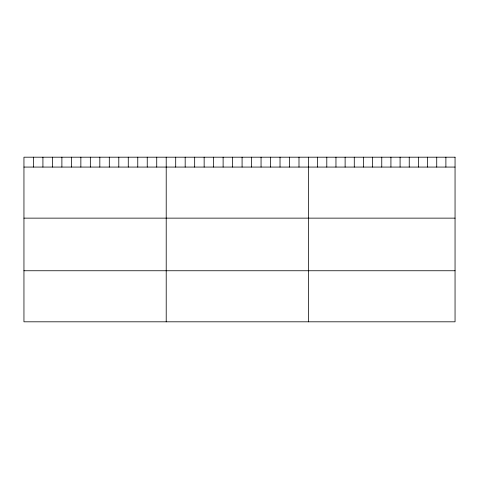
<?xml version="1.0" encoding="UTF-8"?>
<svg xmlns="http://www.w3.org/2000/svg" width="479" height="479" viewBox="0 0 479 479"><rect width="100%" height="100%" fill="white"/><g stroke="black" fill="none" stroke-linecap="round" stroke-linejoin="round"><path stroke-width="0.72" d="M23.95 167.069L455.05 167.069M23.95 218.137L455.05 218.137M23.95 270.749L455.05 270.749M445.889 157.19L445.889 167.069M436.728 157.19L436.728 167.069M427.567 157.19L427.567 167.069M418.406 157.19L418.406 167.069M409.246 157.19L409.246 167.069M400.085 157.19L400.085 167.069M390.924 157.19L390.924 167.069M381.763 157.19L381.763 167.069M372.602 157.19L372.602 167.069M363.441 157.19L363.441 167.069M354.28 157.19L354.28 167.069M345.12 157.19L345.12 167.069M335.959 157.19L335.959 167.069M326.798 157.19L326.798 167.069M317.637 157.19L317.637 167.069M308.476 157.19L308.476 321.81M298.992 157.19L298.992 167.069M289.508 157.19L289.508 167.069M280.023 157.19L280.023 167.069M270.539 157.19L270.539 167.069M261.055 157.19L261.055 167.069M251.571 157.19L251.571 167.069M242.087 157.19L242.087 167.069M232.602 157.19L232.602 167.069M223.118 157.19L223.118 167.069M213.634 157.19L213.634 167.069M204.15 157.19L204.15 167.069M194.666 157.19L194.666 167.069M185.181 157.19L185.181 167.069M175.697 157.19L175.697 167.069M166.213 157.19L166.213 321.81M156.729 157.19L156.729 167.069M147.245 157.19L147.245 167.069M137.76 157.19L137.76 167.069M128.276 157.19L128.276 167.069M118.792 157.19L118.792 167.069M109.308 157.19L109.308 167.069M99.824 157.19L99.824 167.069M90.339 157.19L90.339 167.069M80.855 157.19L80.855 167.069M71.371 157.19L71.371 167.069M61.887 157.19L61.887 167.069M52.403 157.19L52.403 167.069M42.918 157.19L42.918 167.069M33.434 157.19L33.434 167.069M455.05 157.19L23.95 157.19L23.95 321.81L455.05 321.81L455.05 157.19"/></g></svg>
